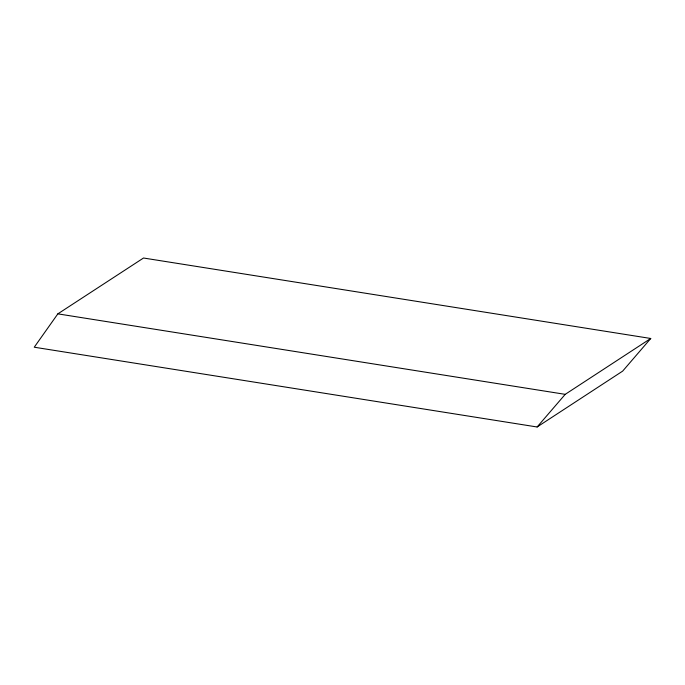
<?xml version="1.0" encoding="UTF-8"?>
<svg xmlns="http://www.w3.org/2000/svg" width="685" height="685" viewBox="0 0 685 685"><rect width="100%" height="100%" fill="white"/><g stroke="black" fill="none" stroke-linecap="round" stroke-linejoin="round"><path stroke-width="1.03" d="M57.848 313.858L34.25 347.209L537.117 426.986L622.665 371.116L650.75 338.476L143.516 258.014L57.848 313.858L565.211 394.346L650.75 338.476M537.117 426.986L565.211 394.346"/></g></svg>
